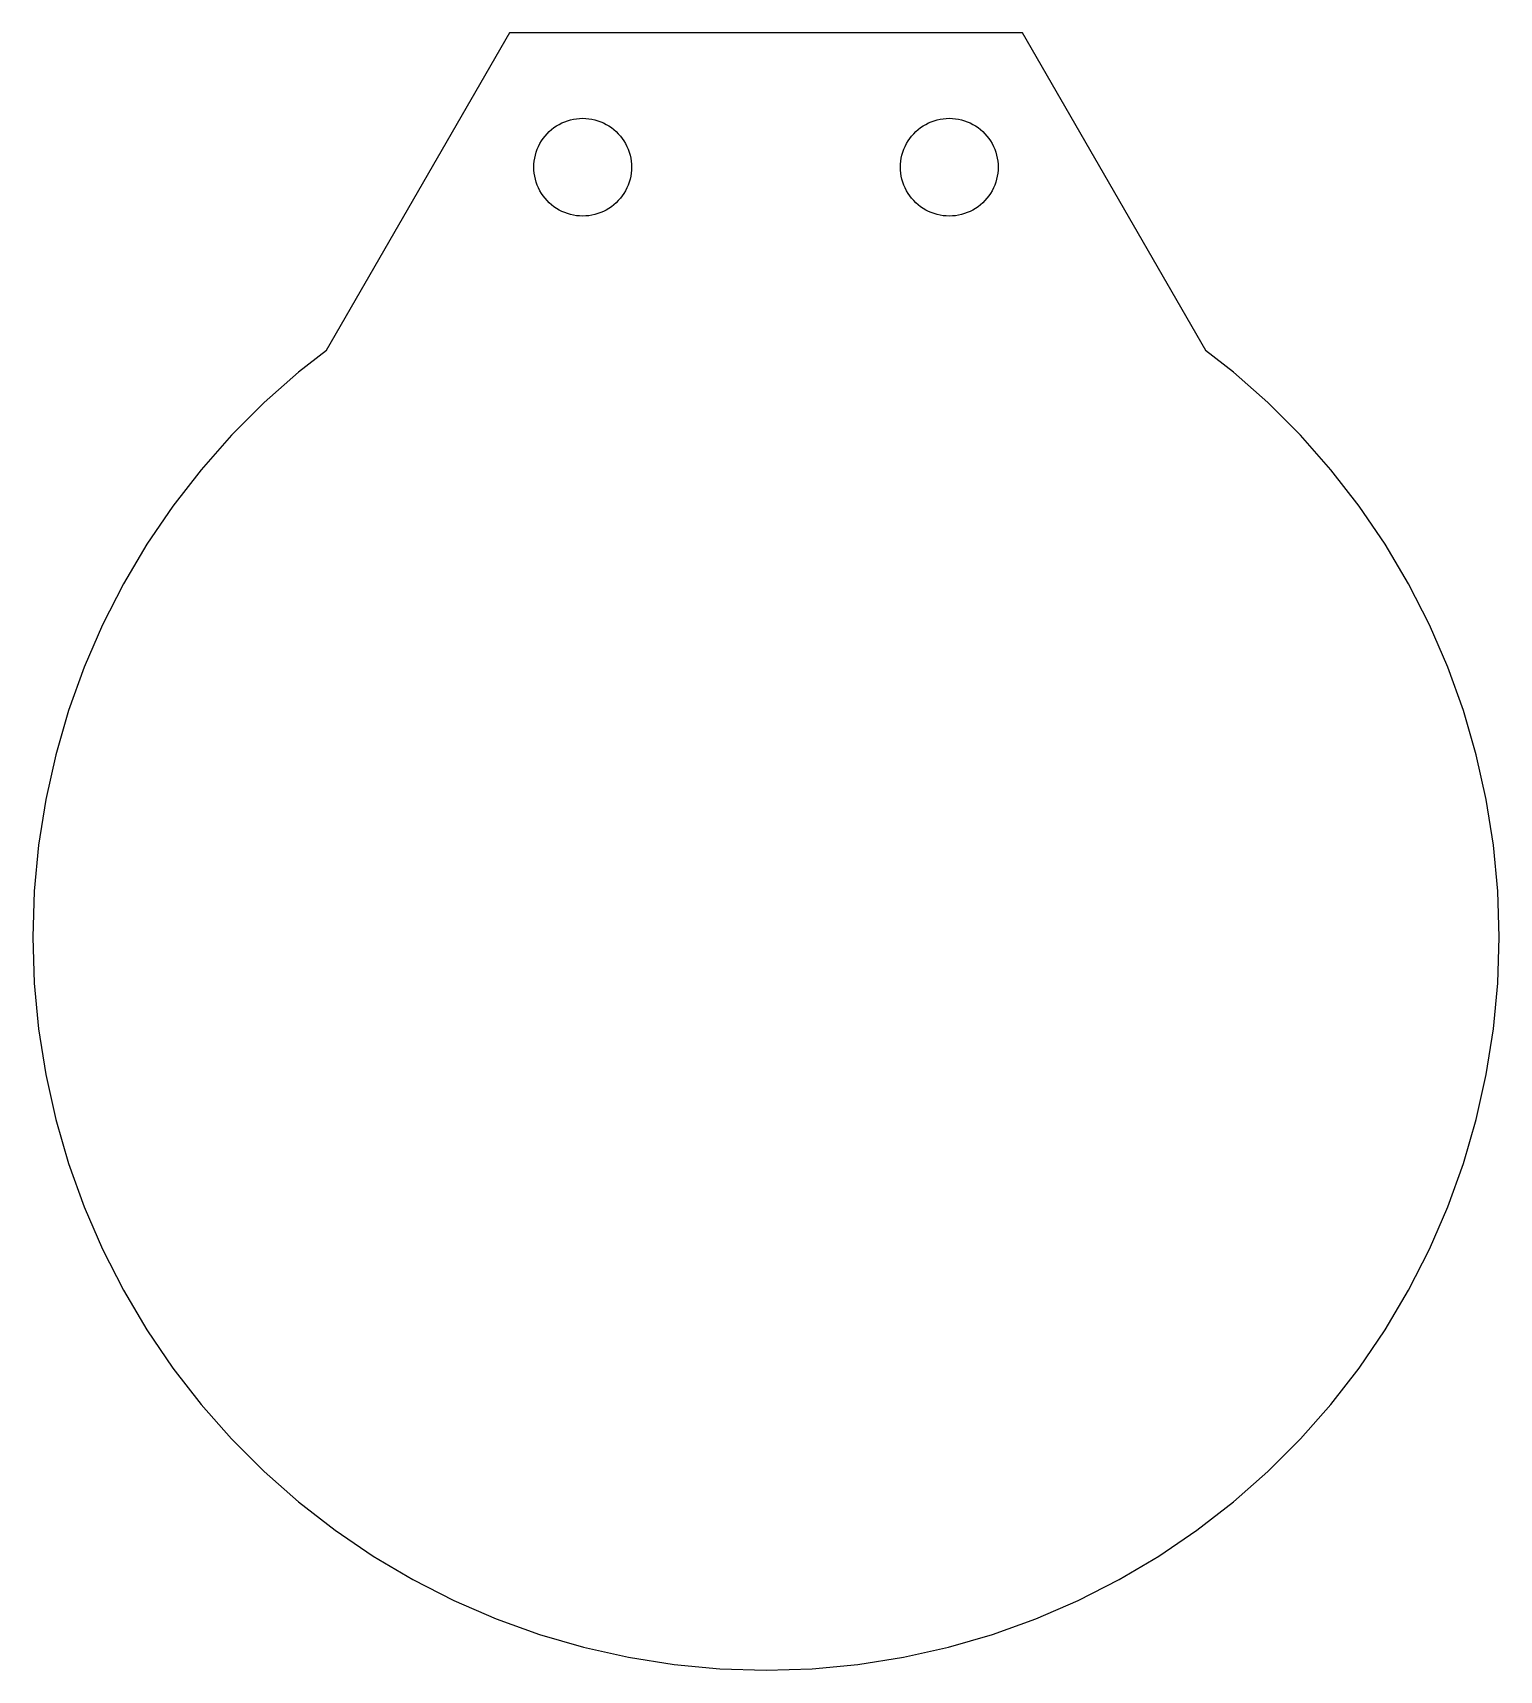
# Model space of a CAD drawing. Header units: metres. Extents: x -60 to 60, y -60 to 74.
import ezdxf

# ---------------------------------------------------------------- set-up
doc = ezdxf.new("R2010")
doc.units = ezdxf.units.M

msp = doc.modelspace()

# ---------------------------------------------------------------- linework, layer by layer
for p, q in [((-21, 74), (-36, 48)), ((21, 74), (-21, 74)), ((36, 48), (21, 74)), ((-15.2512, 66.9921), (-15, 67)), ((-15, 67), (-14.7488, 66.9921)), ((14.7488, 66.9921), (15, 67)), ((15, 67), (15.2512, 66.9921)), ((-18.082, 65.5497), (-17.9159, 65.7382)), ((-17.9159, 65.7382), (-17.7382, 65.9159)), ((-17.7382, 65.9159), (-17.5497, 66.082)), ((-17.5497, 66.082), (-17.3511, 66.2361)), ((-17.3511, 66.2361), (-17.1433, 66.3773)), ((-17.1433, 66.3773), (-16.927, 66.5052)), ((-16.927, 66.5052), (-16.7031, 66.6193)), ((-16.7031, 66.6193), (-16.4725, 66.7191)), ((-16.4725, 66.7191), (-16.2361, 66.8042)), ((-16.2361, 66.8042), (-15.9948, 66.8743)), ((-15.9948, 66.8743), (-15.7495, 66.9291)), ((-15.7495, 66.9291), (-15.5013, 66.9685)), ((-15.5013, 66.9685), (-15.2512, 66.9921)), ((-14.7488, 66.9921), (-14.4987, 66.9685)), ((-14.4987, 66.9685), (-14.2505, 66.9291)), ((-14.2505, 66.9291), (-14.0052, 66.8743)), ((-14.0052, 66.8743), (-13.7639, 66.8042)), ((-13.7639, 66.8042), (-13.5275, 66.7191)), ((-13.5275, 66.7191), (-13.2969, 66.6193)), ((-13.2969, 66.6193), (-13.073, 66.5052)), ((-13.073, 66.5052), (-12.8567, 66.3773)), ((-12.8567, 66.3773), (-12.6488, 66.2361)), ((-12.6488, 66.2361), (-12.4503, 66.082)), ((-12.4503, 66.082), (-12.2618, 65.9159)), ((-12.2618, 65.9159), (-12.0841, 65.7382)), ((-12.0841, 65.7382), (-11.9179, 65.5497)), ((11.9179, 65.5497), (12.0841, 65.7382)), ((12.0841, 65.7382), (12.2618, 65.9159)), ((12.2618, 65.9159), (12.4503, 66.082)), ((12.4503, 66.082), (12.6488, 66.2361)), ((12.6488, 66.2361), (12.8567, 66.3773)), ((12.8567, 66.3773), (13.073, 66.5052)), ((13.073, 66.5052), (13.2969, 66.6193)), ((13.2969, 66.6193), (13.5275, 66.7191)), ((13.5275, 66.7191), (13.7639, 66.8042)), ((13.7639, 66.8042), (14.0052, 66.8743)), ((14.0052, 66.8743), (14.2505, 66.9291)), ((14.2505, 66.9291), (14.4987, 66.9685)), ((14.4987, 66.9685), (14.7488, 66.9921)), ((15.2512, 66.9921), (15.5013, 66.9685)), ((15.5013, 66.9685), (15.7495, 66.9291)), ((15.7495, 66.9291), (15.9948, 66.8743)), ((15.9948, 66.8743), (16.2361, 66.8042)), ((16.2361, 66.8042), (16.4725, 66.7191)), ((16.4725, 66.7191), (16.7031, 66.6193)), ((16.7031, 66.6193), (16.927, 66.5052)), ((16.927, 66.5052), (17.1433, 66.3773)), ((17.1433, 66.3773), (17.3511, 66.2361)), ((17.3511, 66.2361), (17.5497, 66.082)), ((17.5497, 66.082), (17.7382, 65.9159)), ((17.7382, 65.9159), (17.9159, 65.7382)), ((17.9159, 65.7382), (18.082, 65.5497)), ((-18.8042, 64.2361), (-18.7191, 64.4725)), ((-18.7191, 64.4725), (-18.6193, 64.7031)), ((-18.6193, 64.7031), (-18.5052, 64.927)), ((-18.5052, 64.927), (-18.3773, 65.1433)), ((-18.3773, 65.1433), (-18.2361, 65.3511)), ((-18.2361, 65.3511), (-18.082, 65.5497)), ((-11.9179, 65.5497), (-11.7639, 65.3511)), ((-11.7639, 65.3511), (-11.6227, 65.1433)), ((-11.6227, 65.1433), (-11.4948, 64.927)), ((-11.4948, 64.927), (-11.3807, 64.7031)), ((-11.3807, 64.7031), (-11.2809, 64.4725)), ((-11.2809, 64.4725), (-11.1958, 64.2361)), ((11.1958, 64.2361), (11.2809, 64.4725)), ((11.2809, 64.4725), (11.3807, 64.7031)), ((11.3807, 64.7031), (11.4948, 64.927)), ((11.4948, 64.927), (11.6227, 65.1433)), ((11.6227, 65.1433), (11.7639, 65.3511)), ((11.7639, 65.3511), (11.9179, 65.5497)), ((18.082, 65.5497), (18.2361, 65.3511)), ((18.2361, 65.3511), (18.3773, 65.1433)), ((18.3773, 65.1433), (18.5052, 64.927)), ((18.5052, 64.927), (18.6193, 64.7031)), ((18.6193, 64.7031), (18.7191, 64.4725)), ((18.7191, 64.4725), (18.8042, 64.2361)), ((-19, 63), (-18.9921, 63.2512)), ((-18.9921, 62.7488), (-19, 63)), ((-18.9921, 63.2512), (-18.9684, 63.5013)), ((-18.9684, 63.5013), (-18.9291, 63.7495)), ((-18.9291, 63.7495), (-18.8743, 63.9948)), ((-18.8743, 63.9948), (-18.8042, 64.2361)), ((-11.1958, 64.2361), (-11.1257, 63.9948)), ((-11.1257, 63.9948), (-11.0708, 63.7495)), ((-11.0708, 63.7495), (-11.0315, 63.5013)), ((-11.0315, 63.5013), (-11.0079, 63.2512)), ((-11.0079, 63.2512), (-11, 63)), ((-11, 63), (-11.0079, 62.7488)), ((11, 63), (11.0079, 63.2512)), ((11.0079, 62.7488), (11, 63)), ((11.0079, 63.2512), (11.0315, 63.5013)), ((11.0315, 63.5013), (11.0708, 63.7495)), ((11.0708, 63.7495), (11.1257, 63.9948)), ((11.1257, 63.9948), (11.1958, 64.2361)), ((18.8042, 64.2361), (18.8743, 63.9948)), ((18.8743, 63.9948), (18.9291, 63.7495)), ((18.9291, 63.7495), (18.9684, 63.5013)), ((18.9684, 63.5013), (18.9921, 63.2512)), ((18.9921, 63.2512), (19, 63)), ((19, 63), (18.9921, 62.7488)), ((-18.9684, 62.4987), (-18.9921, 62.7488)), ((-18.9291, 62.2505), (-18.9684, 62.4987)), ((-18.8743, 62.0052), (-18.9291, 62.2505)), ((-18.8042, 61.7639), (-18.8743, 62.0052)), ((-18.7191, 61.5275), (-18.8042, 61.7639)), ((-11.1958, 61.7639), (-11.2809, 61.5275)), ((-11.1257, 62.0052), (-11.1958, 61.7639)), ((-11.0708, 62.2505), (-11.1257, 62.0052)), ((-11.0315, 62.4987), (-11.0708, 62.2505)), ((-11.0079, 62.7488), (-11.0315, 62.4987)), ((11.0315, 62.4987), (11.0079, 62.7488)), ((11.0708, 62.2505), (11.0315, 62.4987)), ((11.1257, 62.0052), (11.0708, 62.2505)), ((11.1958, 61.7639), (11.1257, 62.0052)), ((11.2809, 61.5275), (11.1958, 61.7639)), ((18.8042, 61.7639), (18.7191, 61.5275)), ((18.8743, 62.0052), (18.8042, 61.7639)), ((18.9291, 62.2505), (18.8743, 62.0052)), ((18.9684, 62.4987), (18.9291, 62.2505)), ((18.9921, 62.7488), (18.9684, 62.4987)), ((-18.6193, 61.2969), (-18.7191, 61.5275)), ((-18.5052, 61.073), (-18.6193, 61.2969)), ((-18.3773, 60.8567), (-18.5052, 61.073)), ((-18.2361, 60.6488), (-18.3773, 60.8567)), ((-18.082, 60.4503), (-18.2361, 60.6488)), ((-17.9159, 60.2618), (-18.082, 60.4503)), ((-11.9179, 60.4503), (-12.0841, 60.2618)), ((-11.7639, 60.6488), (-11.9179, 60.4503)), ((-11.6227, 60.8567), (-11.7639, 60.6488)), ((-11.4948, 61.073), (-11.6227, 60.8567)), ((-11.3807, 61.2969), (-11.4948, 61.073)), ((-11.2809, 61.5275), (-11.3807, 61.2969)), ((11.3807, 61.2969), (11.2809, 61.5275)), ((11.4948, 61.073), (11.3807, 61.2969)), ((11.6227, 60.8567), (11.4948, 61.073)), ((11.7639, 60.6488), (11.6227, 60.8567)), ((11.9179, 60.4503), (11.7639, 60.6488)), ((12.0841, 60.2618), (11.9179, 60.4503)), ((18.082, 60.4503), (17.9159, 60.2618)), ((18.2361, 60.6488), (18.082, 60.4503)), ((18.3773, 60.8567), (18.2361, 60.6488)), ((18.5052, 61.073), (18.3773, 60.8567)), ((18.6193, 61.2969), (18.5052, 61.073)), ((18.7191, 61.5275), (18.6193, 61.2969)), ((-17.7382, 60.0841), (-17.9159, 60.2618)), ((-17.5497, 59.9179), (-17.7382, 60.0841)), ((-17.3511, 59.7639), (-17.5497, 59.9179)), ((-17.1433, 59.6227), (-17.3511, 59.7639)), ((-16.927, 59.4948), (-17.1433, 59.6227)), ((-16.7031, 59.3807), (-16.927, 59.4948)), ((-16.4725, 59.2809), (-16.7031, 59.3807)), ((-16.2361, 59.1958), (-16.4725, 59.2809)), ((-15.9948, 59.1257), (-16.2361, 59.1958)), ((-15.7495, 59.0708), (-15.9948, 59.1257)), ((-15.5013, 59.0315), (-15.7495, 59.0708)), ((-15.2512, 59.0079), (-15.5013, 59.0315)), ((-15, 59), (-15.2512, 59.0079)), ((-14.7488, 59.0079), (-15, 59)), ((-14.4987, 59.0315), (-14.7488, 59.0079)), ((-14.2505, 59.0708), (-14.4987, 59.0315)), ((-14.0052, 59.1257), (-14.2505, 59.0708)), ((-13.7639, 59.1958), (-14.0052, 59.1257)), ((-13.5275, 59.2809), (-13.7639, 59.1958)), ((-13.2969, 59.3807), (-13.5275, 59.2809)), ((-13.073, 59.4948), (-13.2969, 59.3807)), ((-12.8567, 59.6227), (-13.073, 59.4948)), ((-12.6488, 59.7639), (-12.8567, 59.6227)), ((-12.4503, 59.9179), (-12.6488, 59.7639)), ((-12.2618, 60.0841), (-12.4503, 59.9179)), ((-12.0841, 60.2618), (-12.2618, 60.0841)), ((12.2618, 60.0841), (12.0841, 60.2618)), ((12.4503, 59.9179), (12.2618, 60.0841)), ((12.6488, 59.7639), (12.4503, 59.9179)), ((12.8567, 59.6227), (12.6488, 59.7639)), ((13.073, 59.4948), (12.8567, 59.6227)), ((13.2969, 59.3807), (13.073, 59.4948)), ((13.5275, 59.2809), (13.2969, 59.3807)), ((13.7639, 59.1958), (13.5275, 59.2809)), ((14.0052, 59.1257), (13.7639, 59.1958)), ((14.2505, 59.0708), (14.0052, 59.1257)), ((14.4987, 59.0315), (14.2505, 59.0708)), ((14.7488, 59.0079), (14.4987, 59.0315)), ((15, 59), (14.7488, 59.0079)), ((15.2512, 59.0079), (15, 59)), ((15.5013, 59.0315), (15.2512, 59.0079)), ((15.7495, 59.0708), (15.5013, 59.0315)), ((15.9948, 59.1257), (15.7495, 59.0708)), ((16.2361, 59.1958), (15.9948, 59.1257)), ((16.4725, 59.2809), (16.2361, 59.1958)), ((16.7031, 59.3807), (16.4725, 59.2809)), ((16.927, 59.4948), (16.7031, 59.3807)), ((17.1433, 59.6227), (16.927, 59.4948)), ((17.3511, 59.7639), (17.1433, 59.6227)), ((17.5497, 59.9179), (17.3511, 59.7639)), ((17.7382, 60.0841), (17.5497, 59.9179)), ((17.9159, 60.2618), (17.7382, 60.0841)), ((-35.9646, 48), (-38.2454, 46.2308)), ((-36, 48), (-35.9646, 48)), ((38.2454, 46.2308), (35.9646, 48)), ((35.9646, 48), (36, 48)), ((-38.2454, 46.2308), (-41.0728, 43.7381)), ((41.0728, 43.7381), (38.2454, 46.2308)), ((-41.0728, 43.7381), (-43.7381, 41.0728)), ((43.7381, 41.0728), (41.0728, 43.7381)), ((-43.7381, 41.0728), (-46.2308, 38.2454)), ((46.2308, 38.2454), (43.7381, 41.0728)), ((-46.2308, 38.2454), (-48.541, 35.2671)), ((48.541, 35.2671), (46.2308, 38.2454)), ((-48.541, 35.2671), (-50.6597, 32.1496)), ((50.6597, 32.1496), (48.541, 35.2671)), ((-50.6597, 32.1496), (-52.5784, 28.9052)), ((52.5784, 28.9052), (50.6597, 32.1496)), ((-52.5784, 28.9052), (-54.2896, 25.5468)), ((54.2896, 25.5468), (52.5784, 28.9052)), ((-54.2896, 25.5468), (-55.7866, 22.0875)), ((55.7866, 22.0875), (54.2896, 25.5468)), ((-55.7866, 22.0875), (-57.0634, 18.541)), ((57.0634, 18.541), (55.7866, 22.0875)), ((-57.0634, 18.541), (-58.115, 14.9214)), ((58.115, 14.9214), (57.0634, 18.541)), ((-58.115, 14.9214), (-58.9372, 11.2429)), ((58.9372, 11.2429), (58.115, 14.9214)), ((-58.9372, 11.2429), (-59.5269, 7.51999)), ((59.5269, 7.51999), (58.9372, 11.2429)), ((-59.5269, 7.51999), (-59.8816, 3.76743)), ((59.8816, 3.76743), (59.5269, 7.51999)), ((-59.8816, 3.76743), (-60, 0)), ((60, 0), (59.8816, 3.76743)), ((-60, 0), (-59.8816, -3.76743)), ((59.8816, -3.76743), (60, 0)), ((-59.8816, -3.76743), (-59.5269, -7.51999)), ((59.5269, -7.51999), (59.8816, -3.76743)), ((-59.5269, -7.51999), (-58.9372, -11.2429)), ((58.9372, -11.2429), (59.5269, -7.51999)), ((-58.9372, -11.2429), (-58.115, -14.9214)), ((58.115, -14.9214), (58.9372, -11.2429)), ((-58.115, -14.9214), (-57.0634, -18.541)), ((57.0634, -18.541), (58.115, -14.9214)), ((-57.0634, -18.541), (-55.7866, -22.0875)), ((55.7866, -22.0875), (57.0634, -18.541)), ((-55.7866, -22.0875), (-54.2896, -25.5468)), ((54.2896, -25.5468), (55.7866, -22.0875)), ((-54.2896, -25.5468), (-52.5784, -28.9052)), ((52.5784, -28.9052), (54.2896, -25.5468)), ((-52.5784, -28.9052), (-50.6597, -32.1496)), ((50.6597, -32.1496), (52.5784, -28.9052)), ((-50.6597, -32.1496), (-48.541, -35.2671)), ((48.541, -35.2671), (50.6597, -32.1496)), ((-48.541, -35.2671), (-46.2308, -38.2454)), ((46.2308, -38.2454), (48.541, -35.2671)), ((-46.2308, -38.2454), (-43.7381, -41.0728)), ((43.7381, -41.0728), (46.2308, -38.2454)), ((-43.7381, -41.0728), (-41.0728, -43.7381)), ((41.0728, -43.7381), (43.7381, -41.0728)), ((-41.0728, -43.7381), (-38.2454, -46.2308)), ((38.2454, -46.2308), (41.0728, -43.7381)), ((-38.2454, -46.2308), (-35.2671, -48.541)), ((35.2671, -48.541), (38.2454, -46.2308)), ((-35.2671, -48.541), (-32.1496, -50.6597)), ((32.1496, -50.6597), (35.2671, -48.541)), ((-32.1496, -50.6597), (-28.9052, -52.5784)), ((28.9052, -52.5784), (32.1496, -50.6597)), ((-28.9052, -52.5784), (-25.5468, -54.2896)), ((25.5468, -54.2896), (28.9052, -52.5784)), ((-25.5468, -54.2896), (-22.0875, -55.7866)), ((22.0875, -55.7866), (25.5468, -54.2896)), ((-22.0875, -55.7866), (-18.541, -57.0634)), ((18.541, -57.0634), (22.0875, -55.7866)), ((-18.541, -57.0634), (-14.9214, -58.115)), ((14.9214, -58.115), (18.541, -57.0634)), ((-14.9214, -58.115), (-11.2429, -58.9372)), ((-11.2429, -58.9372), (-7.51999, -59.5269)), ((7.51999, -59.5269), (11.2429, -58.9372)), ((11.2429, -58.9372), (14.9214, -58.115)), ((-7.51999, -59.5269), (-3.76743, -59.8816)), ((-3.76743, -59.8816), (0, -60)), ((0, -60), (3.76743, -59.8816)), ((3.76743, -59.8816), (7.51999, -59.5269))]:
    msp.add_line(p, q)

doc.saveas('drawing.dxf')
